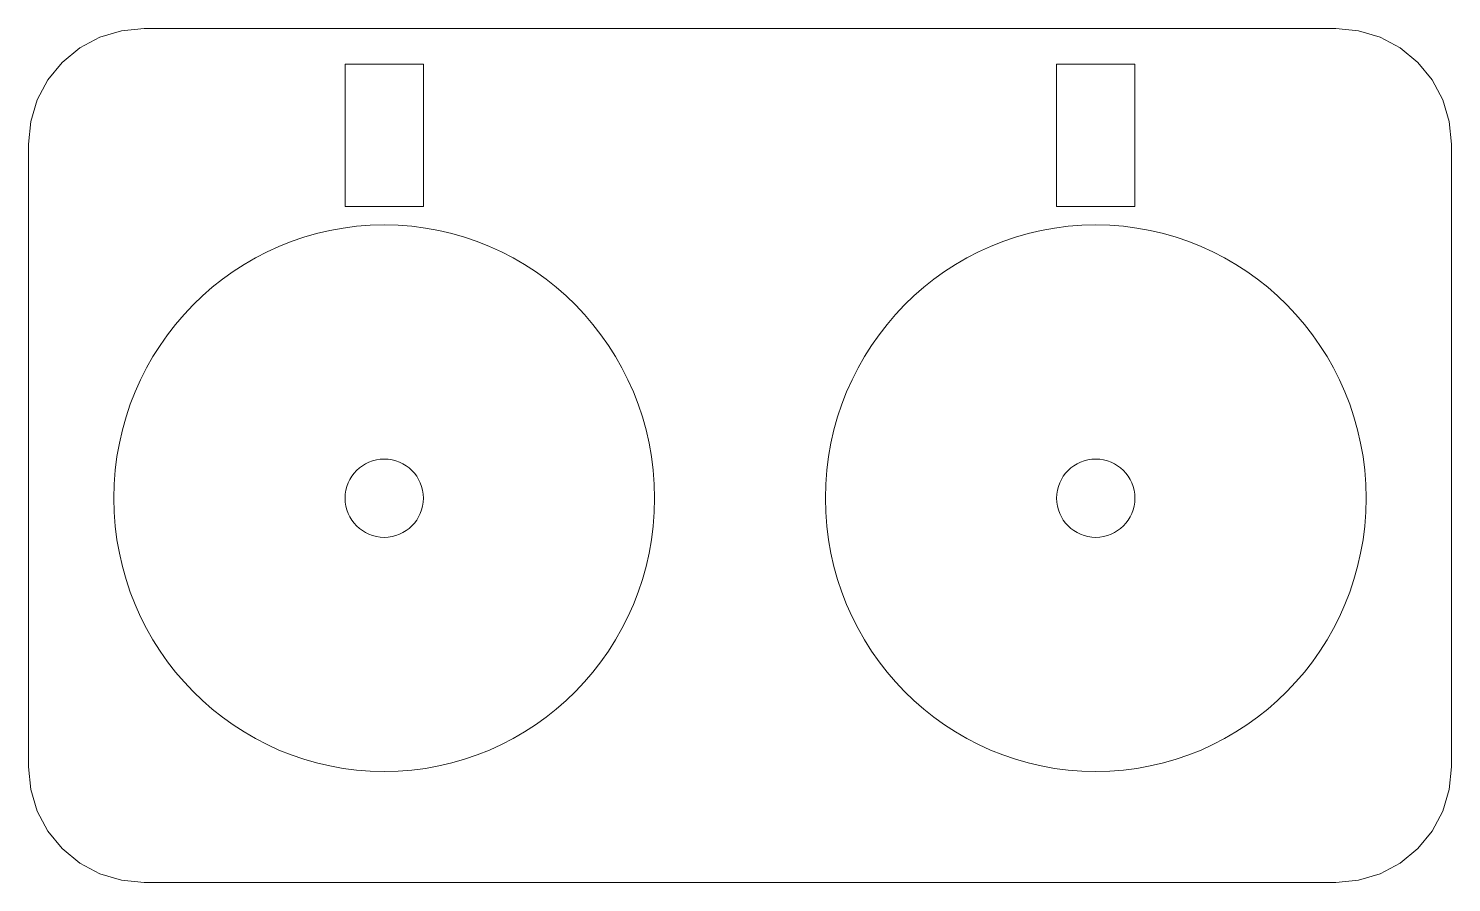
# Model space of a CAD drawing. Header units: millimetres. Extents: x 0 to 800, y 0 to 480.
import ezdxf

# ---------------------------------------------------------------- set-up
doc = ezdxf.new("R2010")
doc.units = ezdxf.units.MM
doc.layers.add('P-FIXT', color=7, linetype='Continuous', lineweight=20, true_color=0x477783)

# ---------------------------------------------------------------- blocks, each defined once
blk = doc.blocks.new('206_PLUMBING_HVAC_SYMBOLS_KITCHEN_SINK_PLAN')
at = {"layer": 'P-FIXT'}
for points in [[(735, 0), (747.68, 1.25), (759.87, 4.95), (771.11, 10.95), (780.96, 19.04), (789.05, 28.89), (795.05, 40.13), (798.75, 52.32), (800, 65), (800, 415), (798.75, 427.68), (795.05, 439.87), (789.05, 451.11), (780.96, 460.96), (771.11, 469.05), (759.87, 475.05), (747.68, 478.75), (735, 480), (65, 480), (52.32, 478.75), (40.13, 475.05), (28.89, 469.05), (19.04, 460.96), (10.95, 451.11), (4.95, 439.87), (1.25, 427.68), (0, 415), (0, 65), (1.25, 52.32), (4.95, 40.13), (10.95, 28.89), (19.04, 19.04), (28.89, 10.95), (40.13, 4.95), (52.32, 1.25), (65, 0)], [(178, 380), (222, 380), (222, 460), (178, 460)], [(578, 380), (622, 380), (622, 460), (578, 460)]]:
    blk.add_lwpolyline(points, close=True, dxfattribs=at)
for centre in [(200, 216), (600, 216)]:
    blk.add_circle(centre, 22, dxfattribs=at)
for centre in [(200, 216), (600, 216)]:
    blk.add_ellipse(centre, major_axis=(0, 153.6), ratio=0.989583, dxfattribs=at)

msp = doc.modelspace()

# ---------------------------------------------------------------- block references
msp.add_blockref('206_PLUMBING_HVAC_SYMBOLS_KITCHEN_SINK_PLAN', (0, 0))

doc.saveas('drawing.dxf')
